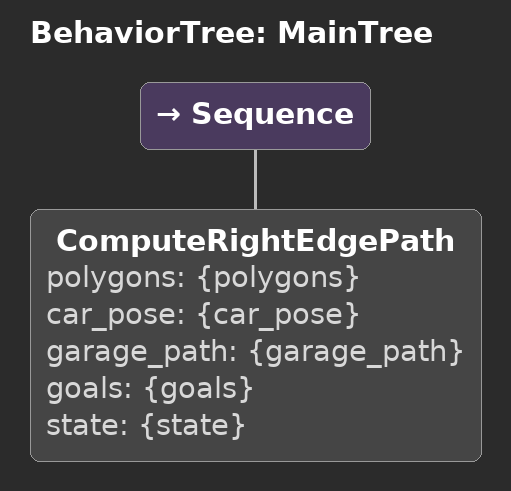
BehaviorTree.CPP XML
<root main_tree_to_execute="MainTree">
  <BehaviorTree ID="MainTree">
        <Sequence>
          <ComputeRightEdgePath polygons="{polygons}" car_pose="{car_pose}" garage_path="{garage_path}" goals="{goals}" state="{state}" />

        </Sequence>
  </BehaviorTree>

</root>
